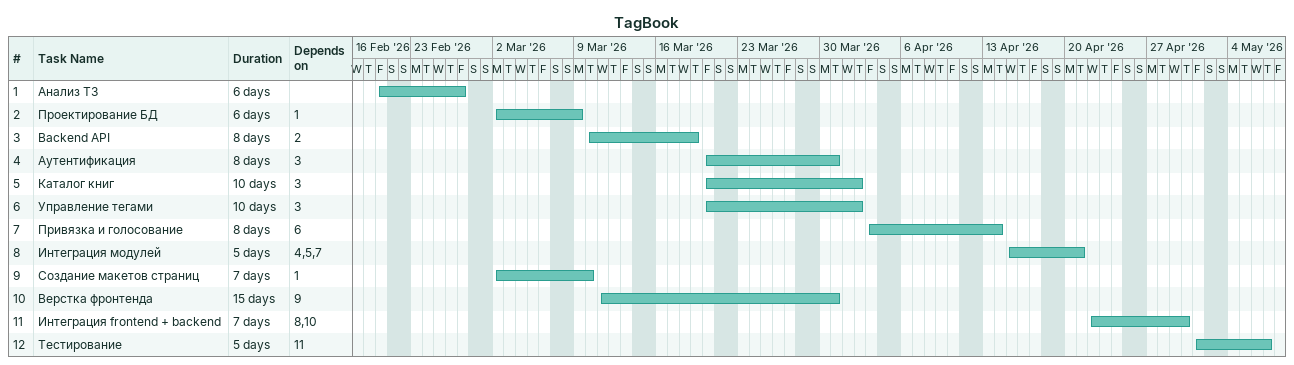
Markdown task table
TagBook

| ID | Task | Duration | Start | Finish | Predecessors |
|---|---|---|---|---|---|
| 1 | Анализ ТЗ | 6d | 2026-02-20 | 2026-02-27 |  |
| 2 | Проектирование БД | 6d | 2026-03-02 | 2026-03-09 | 1 |
| 3 | Backend API | 8d | 2026-03-10 | 2026-03-19 | 2 |
| 4 | Аутентификация | 8d | 2026-03-20 | 2026-03-31 | 3 |
| 5 | Каталог книг | 10d | 2026-03-20 | 2026-04-02 | 3 |
| 6 | Управление тегами | 10d | 2026-03-20 | 2026-04-02 | 3 |
| 7 | Привязка и голосование | 8d | 2026-04-03 | 2026-04-14 | 6 |
| 8 | Интеграция модулей | 5d | 2026-04-15 | 2026-04-21 | 4, 5, 7 |
| 9 | Создание макетов страниц | 7d | 2026-03-02 | 2026-03-10 | 1 |
| 10 | Верстка фронтенда | 15d | 2026-03-11 | 2026-03-31 | 9 |
| 11 | Интеграция frontend + backend | 7d | 2026-04-22 | 2026-04-30 | 8, 10 |
| 12 | Тестирование | 5d | 2026-05-01 | 2026-05-07 | 11 |
